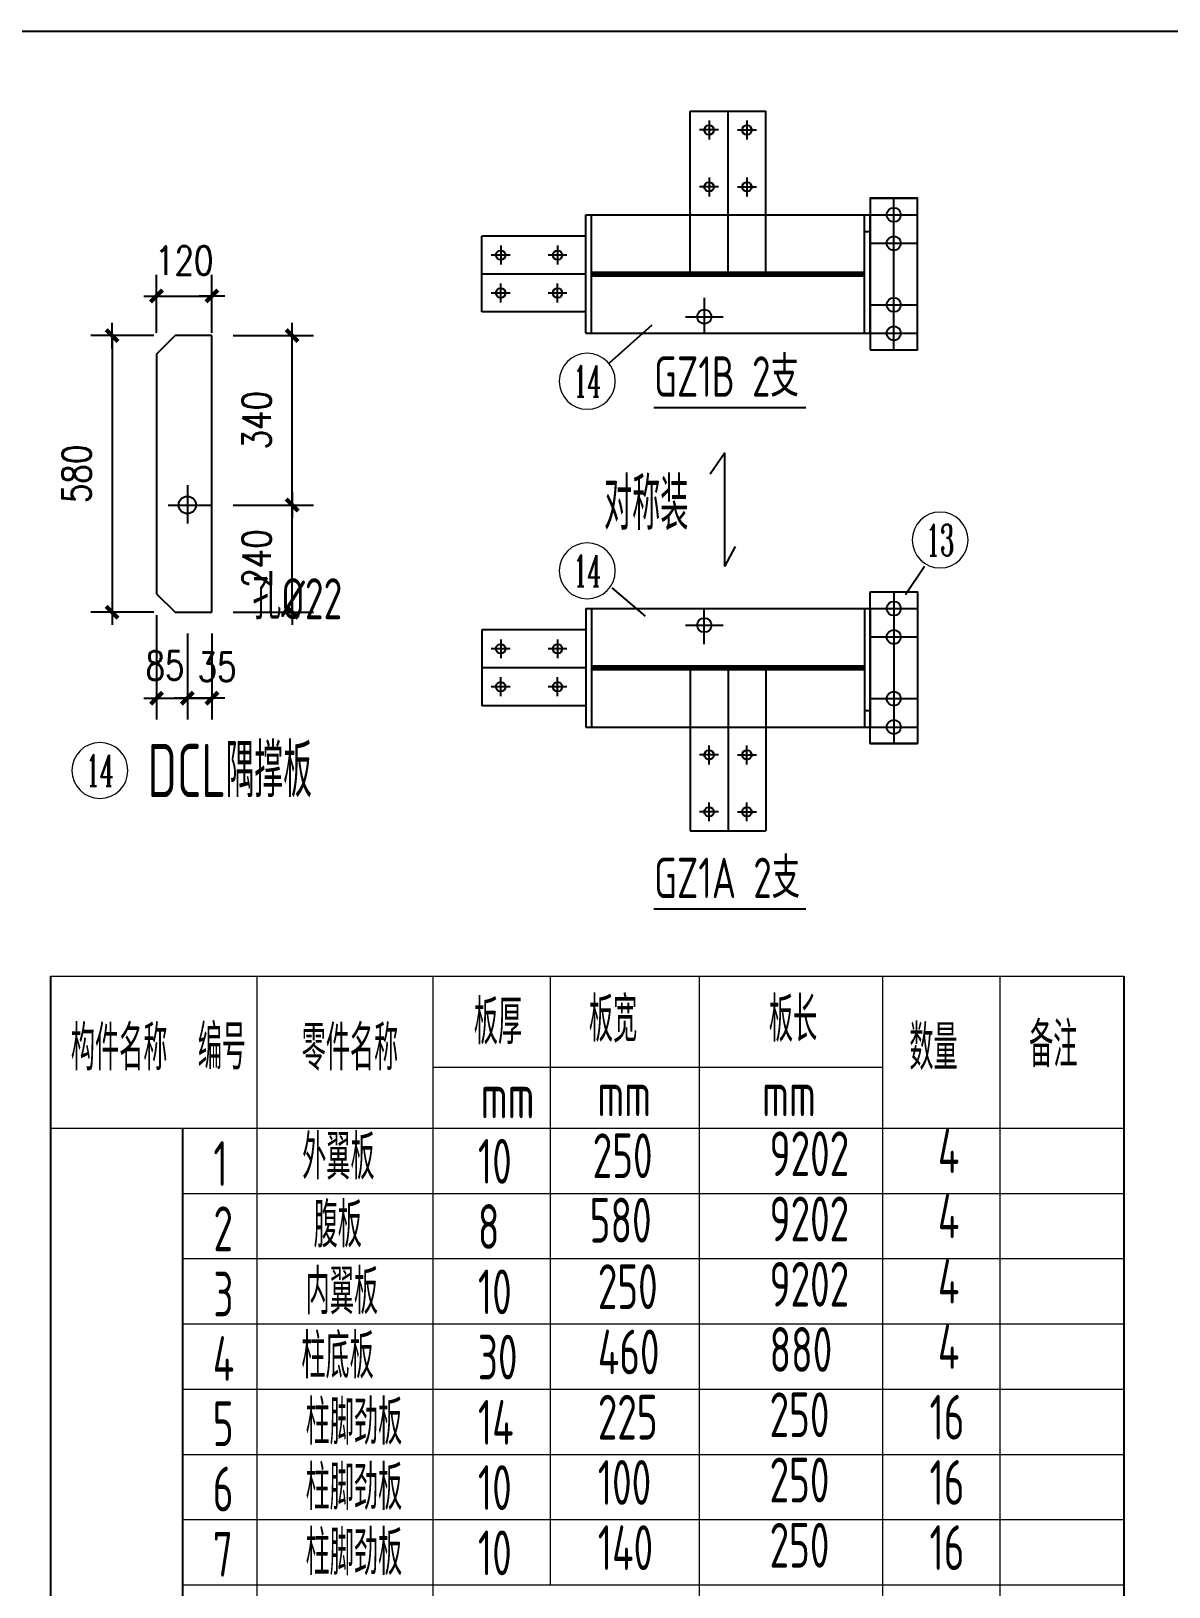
# Model space of a CAD drawing. Header units: millimetres. Extents: x 2451220 to 4527627, y -5186613 to -1639140.
# Drawn here: x 2494977 to 2499782, y -1704867 to -1698301 of the extents above; entities that cross this region are included whole.
import ezdxf
from ezdxf.enums import TextEntityAlignment as Align

# ---------------------------------------------------------------- set-up
doc = ezdxf.new("R2010")
doc.units = ezdxf.units.MM
doc.header["$LTSCALE"] = 1000
doc.header["$PDMODE"] = 34
doc.layers.add('钢架', color=7, linetype='Continuous', lineweight=25)
doc.styles.add('COMPLEX', font='COMPLEX')
doc.styles.add('DIM_FONT', font='simplex.shx', dxfattribs={"width": 0.8, "bigfont": 'hztxt.shx'})
doc.styles.add('hz', font='gbenor.shx', dxfattribs={"width": 0.75, "height": 100, "bigfont": 'gbcbig.shx'})
doc.styles.add('TSSD_Label', font='Tssdeng.shx', dxfattribs={"width": 0.7, "bigfont": 'hztxt.shx'})
doc.dimstyles.new('WGH(2)', dxfattribs={"dimscale": 1.2, "dimtxt": 100, "dimasz": 0.5, "dimexe": 75, "dimexo": 75, "dimgap": 75, "dimtad": 1, "dimdec": 0, "dimlfac": 0.5, "dimzin": 0, "dimdsep": 46, "dimtxsty": 'DIM_FONT', "dimblk1": '_DIMX', "dimblk2": '_DIMX', "dimsah": 1, "dimcen": 0.09, "dimclrd": 3, "dimclre": 3, "dimclrt": 7, "dimadec": 0, "dimazin": 0, "dimtfac": 1, "dimtdec": 0, "dimtix": 1, "dimtmove": 2, "dimatfit": 3, "dimldrblk": '_DIMX', "dimfxl": 1, "dimtolj": 1, "dimtzin": 0, "dimarcsym": 0})

# ---------------------------------------------------------------- blocks, each defined once
blk = doc.blocks.new('轴线标号')
at = {"lineweight": 13}
blk.add_circle((0, 0), 0.5, dxfattribs=at)
at = {"layer": '钢架', "lineweight": 13, "style": 'COMPLEX', "width": 1.041667}
blk.add_attdef('A', text='', height=0.56, dxfattribs=at).set_placement((-0.25, -0.28), (0.25, -0.28), align=Align.FIT)
blk = doc.blocks.new('_DIMX')
blk.add_line((-150, 0), (150, 0))
at = {"const_width": 50}
blk.add_lwpolyline([(-70, -70), (70, 70)], dxfattribs=at)
blk = doc.blocks.new('*D386')
at = {"color": 3, "lineweight": -2}
for p, q in [((2495494.8, -1699585.6), (2495229.2, -1699585.6)), ((2495319.2, -1699585.9), (2495319.2, -1700752.7)), ((2495494.8, -1700753), (2495229.2, -1700753))]:
    blk.add_line(p, q, dxfattribs=at)
at = {"layer": 'Defpoints', "color": 0}
for p in [(2495584.8, -1699585.6), (2495319.2, -1700753), (2495584.8, -1700753)]:
    blk.add_point(p, dxfattribs=at)
at = {"color": 3, "lineweight": -2, "xscale": 0.36, "yscale": 0.36, "zscale": 0.36}
for p, rotation in [((2495319.2, -1699585.6), 90), ((2495319.2, -1700753), 270)]:
    blk.add_blockref('_DIMX', p, dxfattribs=dict(at, rotation=rotation))
at = {"color": 7, "insert": (2495169.2, -1700169.3), "char_height": 120, "attachment_point": 5, "rotation": 90, "style": 'DIM_FONT'}
blk.add_mtext('\\A1;580', dxfattribs=at)
blk = doc.blocks.new('*D1848')
at = {"color": 3, "lineweight": -2}
for p, q in [((2495506.8, -1699573.6), (2495506.8, -1699328.6)), ((2495740.8, -1699573.6), (2495740.8, -1699328.6)), ((2495506.5, -1699418.6), (2495506.1, -1699418.6)), ((2495506.8, -1699418.6), (2495740.8, -1699418.6)), ((2495741.2, -1699418.6), (2495741.6, -1699418.6))]:
    blk.add_line(p, q, dxfattribs=at)
at = {"layer": 'Defpoints', "color": 0}
for p in [(2495740.8, -1699418.6), (2495506.8, -1699663.6), (2495740.8, -1699663.6)]:
    blk.add_point(p, dxfattribs=at)
at = {"color": 3, "lineweight": -2, "xscale": 0.36, "yscale": 0.36, "zscale": 0.36}
blk.add_blockref('_DIMX', (2495506.8, -1699418.6), dxfattribs=at)
at = {"color": 3, "lineweight": -2, "xscale": 0.36, "yscale": 0.36, "zscale": 0.36, "rotation": 180}
blk.add_blockref('_DIMX', (2495740.8, -1699418.6), dxfattribs=at)
at = {"color": 7, "insert": (2495623.8, -1699268.6), "char_height": 120, "attachment_point": 5, "style": 'DIM_FONT'}
blk.add_mtext('\\A1;120', dxfattribs=at)
blk = doc.blocks.new('*D1849')
at = {"color": 3, "lineweight": -2}
for p, q in [((2495506.8, -1700765), (2495506.8, -1701206)), ((2495636.8, -1700843), (2495636.8, -1701206)), ((2495506.5, -1701116), (2495506.1, -1701116)), ((2495506.8, -1701116), (2495636.8, -1701116)), ((2495637.2, -1701116), (2495637.6, -1701116))]:
    blk.add_line(p, q, dxfattribs=at)
at = {"layer": 'Defpoints', "color": 0}
for p in [(2495506.8, -1700675), (2495636.8, -1700753), (2495636.8, -1701116)]:
    blk.add_point(p, dxfattribs=at)
at = {"color": 3, "lineweight": -2, "xscale": 0.36, "yscale": 0.36, "zscale": 0.36}
blk.add_blockref('_DIMX', (2495506.8, -1701116), dxfattribs=at)
at = {"color": 3, "lineweight": -2, "xscale": 0.36, "yscale": 0.36, "zscale": 0.36, "rotation": 180}
blk.add_blockref('_DIMX', (2495636.8, -1701116), dxfattribs=at)
at = {"color": 7, "insert": (2495542.2, -1700978.2), "char_height": 120, "attachment_point": 5, "style": 'DIM_FONT'}
blk.add_mtext('\\A1;85', dxfattribs=at)
blk = doc.blocks.new('*D387')
at = {"color": 3, "lineweight": -2}
for p, q in [((2495636.8, -1700843), (2495636.8, -1701206)), ((2495740.8, -1700843), (2495740.8, -1701206)), ((2495636.5, -1701116), (2495636.1, -1701116)), ((2495636.8, -1701116), (2495740.8, -1701116)), ((2495741.2, -1701116), (2495741.6, -1701116))]:
    blk.add_line(p, q, dxfattribs=at)
at = {"layer": 'Defpoints', "color": 0}
for p in [(2495636.8, -1700753), (2495740.8, -1700753), (2495740.8, -1701116)]:
    blk.add_point(p, dxfattribs=at)
at = {"color": 3, "lineweight": -2, "xscale": 0.36, "yscale": 0.36, "zscale": 0.36}
blk.add_blockref('_DIMX', (2495636.8, -1701116), dxfattribs=at)
at = {"color": 3, "lineweight": -2, "xscale": 0.36, "yscale": 0.36, "zscale": 0.36, "rotation": 180}
blk.add_blockref('_DIMX', (2495740.8, -1701116), dxfattribs=at)
at = {"color": 7, "insert": (2495762.5, -1700983.7), "char_height": 120, "attachment_point": 5, "style": 'DIM_FONT'}
blk.add_mtext('\\A1;35', dxfattribs=at)
blk = doc.blocks.new('*D1850')
at = {"color": 3, "lineweight": -2}
for p, q in [((2495830.8, -1700300.7), (2496169.2, -1700300.7)), ((2496079.2, -1700752.7), (2496079.2, -1700301.1)), ((2495830.8, -1700753), (2496169.2, -1700753))]:
    blk.add_line(p, q, dxfattribs=at)
at = {"layer": 'Defpoints', "color": 0}
for p in [(2495740.8, -1700300.7), (2496079.2, -1700300.7), (2495740.8, -1700753)]:
    blk.add_point(p, dxfattribs=at)
at = {"color": 3, "lineweight": -2, "xscale": 0.36, "yscale": 0.36, "zscale": 0.36}
for p, rotation in [((2496079.2, -1700300.7), 90), ((2496079.2, -1700753), 270)]:
    blk.add_blockref('_DIMX', p, dxfattribs=dict(at, rotation=rotation))
at = {"color": 7, "insert": (2495929.2, -1700526.9), "char_height": 120, "attachment_point": 5, "rotation": 90, "style": 'DIM_FONT'}
blk.add_mtext('\\A1;240', dxfattribs=at)
blk = doc.blocks.new('*D1851')
at = {"color": 3, "lineweight": -2}
for p, q in [((2495830.8, -1699585.6), (2496169.2, -1699585.6)), ((2496079.2, -1700300.4), (2496079.2, -1699585.9)), ((2495830.8, -1700300.7), (2496169.2, -1700300.7))]:
    blk.add_line(p, q, dxfattribs=at)
at = {"layer": 'Defpoints', "color": 0}
for p in [(2495740.8, -1699585.6), (2496079.2, -1699585.6), (2495740.8, -1700300.7)]:
    blk.add_point(p, dxfattribs=at)
at = {"color": 3, "lineweight": -2, "xscale": 0.36, "yscale": 0.36, "zscale": 0.36}
for p, rotation in [((2496079.2, -1699585.6), 90), ((2496079.2, -1700300.7), 270)]:
    blk.add_blockref('_DIMX', p, dxfattribs=dict(at, rotation=rotation))
at = {"color": 7, "insert": (2495929.2, -1699943.1), "char_height": 120, "attachment_point": 5, "rotation": 90, "style": 'DIM_FONT'}
blk.add_mtext('\\A1;340', dxfattribs=at)

msp = doc.modelspace()

# ---------------------------------------------------------------- linework, layer by layer
for p, q in [((2497760.1, -1699317.9), (2497760.1, -1698637.9)), ((2497760.1, -1698637.9), (2498080.1, -1698637.9)), ((2497840.1, -1698677.9), (2497840.1, -1698757.9)), ((2497920.1, -1699317.9), (2497920.1, -1698637.9)), ((2498000.1, -1698677.9), (2498000.1, -1698757.9)), ((2498080.1, -1699317.9), (2498080.1, -1698637.9)), ((2497880.1, -1698717.9), (2497800.1, -1698717.9)), ((2497960.1, -1698717.9), (2498040.1, -1698717.9)), ((2497840.1, -1698917.9), (2497840.1, -1698997.9)), ((2498000.1, -1698917.9), (2498000.1, -1698997.9)), ((2497880.1, -1698957.9), (2497800.1, -1698957.9)), ((2497960.1, -1698957.9), (2498040.1, -1698957.9)), ((2498520.1, -1699005.9), (2498720.1, -1699005.9)), ((2498620.1, -1699645.9), (2498620.1, -1699005.9)), ((2497320.1, -1699575.9), (2497320.1, -1699075.9)), ((2497320.1, -1699075.9), (2498520.1, -1699075.9)), ((2497344.1, -1699575.9), (2497344.1, -1699075.9)), ((2498496.1, -1699575.9), (2498496.1, -1699075.9)), ((2498520.1, -1699575.9), (2498520.1, -1699075.9)), ((2498520.1, -1699075.9), (2498720.1, -1699075.9)), ((2498720.1, -1699575.9), (2498720.1, -1699075.9)), ((2498496.1, -1699145.9), (2498520.1, -1699145.9)), ((2496880.1, -1699485.9), (2496880.1, -1699165.9)), ((2497320.1, -1699165.9), (2496880.1, -1699165.9)), ((2496960.1, -1699205.9), (2496960.1, -1699285.9)), ((2497200.1, -1699205.9), (2497200.1, -1699285.9)), ((2498520.1, -1699195.9), (2498720.1, -1699195.9)), ((2497000.1, -1699245.9), (2496920.1, -1699245.9)), ((2497240.1, -1699245.9), (2497160.1, -1699245.9)), ((2497320.1, -1699325.9), (2496880.1, -1699325.9)), ((2497344.1, -1699317.9), (2498496.1, -1699317.9)), ((2497344.1, -1699325.9), (2498496.1, -1699325.9)), ((2497344.1, -1699333.9), (2498496.1, -1699333.9)), ((2497000.1, -1699405.9), (2496920.1, -1699405.9)), ((2496960.1, -1699445.9), (2496960.1, -1699365.9)), ((2497240.1, -1699405.9), (2497160.1, -1699405.9)), ((2497200.1, -1699445.9), (2497200.1, -1699365.9)), ((2497820.1, -1699425.9), (2497820.1, -1699575.9)), ((2498520.1, -1699455.9), (2498720.1, -1699455.9)), ((2497320.1, -1699485.9), (2496880.1, -1699485.9)), ((2497419.8, -1699700.2), (2497599.8, -1699540.2)), ((2497740.1, -1699505.9), (2497900.1, -1699505.9)), ((2497320.1, -1699575.9), (2498520.1, -1699575.9)), ((2498520.1, -1699575.9), (2498720.1, -1699575.9)), ((2498520.1, -1699575.9), (2498720.1, -1699575.9)), ((2498520.1, -1699645.9), (2498720.1, -1699645.9)), ((2497606.3, -1699889.5), (2498249.2, -1699889.5)), ((2498749.8, -1700560.2), (2498669.8, -1700680.2)), ((2497429.8, -1700650.2), (2497569.8, -1700770.2)), ((2498520.1, -1700667.6), (2498720.1, -1700667.6)), ((2498620.1, -1700667.6), (2498620.1, -1701307.6)), ((2497320.1, -1700737.6), (2497320.1, -1701237.6)), ((2497320.1, -1700737.6), (2498520.1, -1700737.6)), ((2497344.1, -1700737.6), (2497344.1, -1701237.6)), ((2497820.1, -1700887.6), (2497820.1, -1700737.6)), ((2498496.1, -1700737.6), (2498496.1, -1701237.6)), ((2498520.1, -1700737.6), (2498520.1, -1701237.6)), ((2498520.1, -1700737.6), (2498720.1, -1700737.6)), ((2498520.1, -1700737.6), (2498720.1, -1700737.6)), ((2498720.1, -1700737.6), (2498720.1, -1701237.6)), ((2496880.1, -1700827.6), (2496880.1, -1701147.6)), ((2497320.1, -1700827.6), (2496880.1, -1700827.6)), ((2497740.1, -1700807.6), (2497900.1, -1700807.6)), ((2497000.1, -1700907.6), (2496920.1, -1700907.6)), ((2496960.1, -1700867.6), (2496960.1, -1700947.6)), ((2497240.1, -1700907.6), (2497160.1, -1700907.6)), ((2497200.1, -1700867.6), (2497200.1, -1700947.6)), ((2498520.1, -1700857.6), (2498720.1, -1700857.6)), ((2497344.1, -1700979.6), (2498496.1, -1700979.6)), ((2497320.1, -1700987.6), (2496880.1, -1700987.6)), ((2496960.1, -1701107.6), (2496960.1, -1701027.6)), ((2497200.1, -1701107.6), (2497200.1, -1701027.6)), ((2497344.1, -1700987.6), (2498496.1, -1700987.6)), ((2497344.1, -1700995.6), (2498496.1, -1700995.6)), ((2497760.1, -1700995.6), (2497760.1, -1701675.6)), ((2497920.1, -1700995.6), (2497920.1, -1701675.6)), ((2498080.1, -1700995.6), (2498080.1, -1701675.6)), ((2497000.1, -1701067.6), (2496920.1, -1701067.6)), ((2497240.1, -1701067.6), (2497160.1, -1701067.6)), ((2497320.1, -1701147.6), (2496880.1, -1701147.6)), ((2498496.1, -1701167.6), (2498520.1, -1701167.6)), ((2498520.1, -1701117.6), (2498720.1, -1701117.6)), ((2497320.1, -1701237.6), (2498520.1, -1701237.6)), ((2498520.1, -1701237.6), (2498720.1, -1701237.6)), ((2498520.1, -1701307.6), (2498720.1, -1701307.6)), ((2497880.1, -1701355.6), (2497800.1, -1701355.6)), ((2497840.1, -1701395.6), (2497840.1, -1701315.6)), ((2497960.1, -1701355.6), (2498040.1, -1701355.6)), ((2498000.1, -1701395.6), (2498000.1, -1701315.6)), ((2497840.1, -1701635.6), (2497840.1, -1701555.6)), ((2498000.1, -1701635.6), (2498000.1, -1701555.6)), ((2497880.1, -1701595.6), (2497800.1, -1701595.6)), ((2497960.1, -1701595.6), (2498040.1, -1701595.6)), ((2497760.1, -1701675.6), (2498080.1, -1701675.6)), ((2497606.3, -1702005.5), (2498249.2, -1702005.5)), ((2499592, -1702289.8), (2499592, -1710337.6))]:
    msp.add_line(p, q)
at = {"color": 0}
for p, q in [((2495506.8, -1699663.6), (2495584.8, -1699585.6)), ((2495740.8, -1699585.6), (2495584.8, -1699585.6)), ((2495740.8, -1700753), (2495740.8, -1699585.6)), ((2495506.8, -1699663.6), (2495506.8, -1700675)), ((2495636.8, -1700216.9), (2495636.8, -1700379.3)), ((2495555.8, -1700300.7), (2495740.8, -1700300.7)), ((2495506.8, -1700675), (2495584.8, -1700753)), ((2495584.8, -1700753), (2495740.8, -1700753))]:
    msp.add_line(p, q, dxfattribs=at)
at = {"color": 1}
for p, q in [((2497906.6, -1700079.8), (2497844.6, -1700170.7)), ((2497906.6, -1700560), (2497906.6, -1700079.8)), ((2497906.6, -1700560), (2497951.8, -1700475.7)), ((2495058.8, -1702289.8), (2495058.8, -1710337.6)), ((2495617.8, -1710337.6), (2495617.8, -1702930.5))]:
    msp.add_line(p, q, dxfattribs=at)
for points in [[(2499972, -1711257.5), (2483552.7, -1711257.5), (2483552.7, -1698300.6), (2499972, -1698300.6)], [(2498520.1, -1699645.9), (2498720.1, -1699645.9), (2498720.1, -1699005.9), (2498520.1, -1699005.9)], [(2498520.1, -1700667.6), (2498720.1, -1700667.6), (2498720.1, -1701307.6), (2498520.1, -1701307.6)]]:
    msp.add_lwpolyline(points, close=True)
for centre, radius in [((2497840.1, -1698717.9), 20), ((2498000.1, -1698717.9), 20), ((2497840.1, -1698957.9), 20), ((2498000.1, -1698957.9), 20), ((2498620.1, -1699075.9), 30), ((2498620.1, -1699195.9), 30), ((2496960.1, -1699245.9), 20), ((2497200.1, -1699245.9), 20), ((2496960.1, -1699405.9), 20), ((2497200.1, -1699405.9), 20), ((2497820.1, -1699505.9), 30), ((2498620.1, -1699455.9), 30), ((2498620.1, -1699575.9), 30), ((2498620.1, -1700737.6), 30), ((2497820.1, -1700807.6), 30), ((2498620.1, -1700857.6), 30), ((2496960.1, -1700907.6), 20), ((2497200.1, -1700907.6), 20), ((2496960.1, -1701067.6), 20), ((2497200.1, -1701067.6), 20), ((2498620.1, -1701117.6), 30), ((2498620.1, -1701237.6), 30), ((2497840.1, -1701355.6), 20), ((2498000.1, -1701355.6), 20), ((2497840.1, -1701595.6), 20), ((2498000.1, -1701595.6), 20)]:
    msp.add_circle(centre, radius)
at = {"color": 0}
msp.add_circle((2495636.8, -1700300.7), 36.4, dxfattribs=at)
at = {"layer": '钢架', "lineweight": 13}
for p, q in [((2495058.8, -1702289.8), (2499592, -1702289.8)), ((2495929.8, -1702289.8), (2495929.8, -1709737.8)), ((2496673.4, -1702289.8), (2496673.4, -1707943.7)), ((2497169.3, -1702289.8), (2497169.3, -1704858.8)), ((2497798.8, -1702289.8), (2497798.8, -1708221.8)), ((2498572.8, -1702289.8), (2498572.8, -1709737.8)), ((2499068, -1702289.8), (2499068, -1709737.8)), ((2496673.4, -1702673), (2498572.8, -1702673)), ((2495058.8, -1702930.5), (2499592, -1702930.5)), ((2495617.8, -1703206), (2499592, -1703206)), ((2495617.8, -1703481.4), (2499592, -1703481.4)), ((2495617.8, -1703756.8), (2499592, -1703756.8)), ((2495617.8, -1703756.8), (2499592, -1703756.8)), ((2495617.8, -1704032.2), (2499592, -1704032.2)), ((2495617.8, -1704307.7), (2499592, -1704307.7)), ((2495617.8, -1704583.1), (2499592, -1704583.1)), ((2495617.8, -1704858.5), (2499592, -1704858.5))]:
    msp.add_line(p, q, dxfattribs=at)

# ---------------------------------------------------------------- block references
ref = msp.add_blockref('轴线标号', (2497325.8, -1699778.4), dxfattribs=dict(xscale=-236.1316046467982, yscale=236.1316046467982, zscale=236.1316046469508))
ref.add_attrib('A', '14', dxfattribs={"layer": '钢架', "lineweight": 13, "height": 132.23, "style": 'COMPLEX', "width": 0.604839}).set_placement((2497266.8, -1699844.5), (2497384.9, -1699844.5), align=Align.FIT)
ref = msp.add_blockref('轴线标号', (2498815.8, -1700448.4), dxfattribs=dict(xscale=-236.1316046467982, yscale=236.1316046467982, zscale=236.1316046469508))
ref.add_attrib('A', '13', dxfattribs={"layer": '钢架', "lineweight": 13, "height": 132.23, "style": 'COMPLEX', "width": 0.646552}).set_placement((2498756.8, -1700514.5), (2498874.9, -1700514.5), align=Align.FIT)
ref = msp.add_blockref('轴线标号', (2497325.8, -1700578.4), dxfattribs=dict(xscale=-236.1316046467982, yscale=236.1316046467982, zscale=236.1316046469508))
ref.add_attrib('A', '14', dxfattribs={"layer": '钢架', "lineweight": 13, "height": 132.23, "style": 'COMPLEX', "width": 0.604839}).set_placement((2497266.8, -1700644.5), (2497384.9, -1700644.5), align=Align.FIT)
ref = msp.add_blockref('轴线标号', (2495267.7, -1701421.1), dxfattribs=dict(xscale=-236.1316046467982, yscale=236.1316046467982, zscale=236.1316046469508))
ref.add_attrib('A', '14', dxfattribs={"layer": '钢架', "lineweight": 13, "height": 132.23, "style": 'COMPLEX', "width": 0.604839}).set_placement((2495208.7, -1701487.2), (2495326.7, -1701487.2), align=Align.FIT)

# ---------------------------------------------------------------- texts
at = {"color": 0, "style": 'TSSD_Label', "width": 0.7}
for s, p in [('GZ1B 2支', (2497607.9, -1699843.8)), ('GZ1A 2支', (2497607.9, -1701959.8))]:
    msp.add_text(s, height=170.7, dxfattribs=at).set_placement(p)
msp.add_text('孔%%C22', height=173.11, dxfattribs=at).set_placement((2496291.1, -1700834.7), align=Align.BOTTOM_RIGHT)
at = {"layer": '钢架', "lineweight": 13, "style": 'hz'}
for s, insert, char_height, width, attachment_point in [('对称装', (2497396.3, -1700407.1), 220.32, 902.923, 7), ('  DCL隅撑板', (2495286.2, -1701308.9), 224.64, 920.627, 1), ('板宽', (2497332.6, -1702377.3), 188.86, 774.007, 1), ('板长', (2498092.9, -1702377.3), 188.86, 774.007, 1), ('板厚', (2496846.8, -1702388), 188.86, 774.007, 1), ('构件名称', (2495145, -1702497.6), 188.86, 774.007, 1), ('编号', (2495681, -1702494.2), 188.86, 774.007, 1), ('零件名称', (2496119.7, -1702497.6), 188.86, 774.007, 1), ('数量', (2498686.1, -1702496), 188.86, 774.007, 1), ('备注', (2499191.8, -1702484), 188.86, 774.007, 1), ('mm', (2496875.9, -1702700.6), 188.86, 774.007, 1), ('mm', (2497368.3, -1702691.7), 188.86, 774.007, 1), ('mm', (2498064, -1702691.7), 188.86, 774.007, 1), ('外翼板', (2496121.8, -1702958.6), 188.86, 774.007, 1), ('\\pi400,t600;    250', (2496641.3, -1702952.7), 188.863, 1172.138, 1), ('\\pi400,t600;    9202', (2497388.2, -1702944.2), 188.863, 1172.138, 1), ('\\pi400,t600;    4', (2498099.1, -1702931.4), 188.863, 1172.138, 1), ('1', (2495747, -1702985.6), 188.9, 774.007, 1), ('\\pi400,t600;    10', (2496156.5, -1702976.3), 188.863, 1172.138, 1), ('\\pi400,t600;    4', (2498099.1, -1703206.8), 188.863, 1172.138, 1), ('2', (2495747, -1703261), 188.9, 774.007, 1), ('腹板', (2496170, -1703245.1), 188.86, 774.007, 1), ('\\pi400,t600;    8', (2496156.5, -1703251.7), 188.863, 1172.138, 1), ('\\pi400,t600;    580', (2496628.6, -1703224.8), 188.863, 1172.138, 1), ('\\pi400,t600;    9202', (2497388.2, -1703219.6), 188.863, 1172.138, 1), ('3', (2495747, -1703536.5), 188.9, 774.007, 1), ('内翼板', (2496136.3, -1703526.9), 188.86, 774.007, 1), ('\\pi400,t600;    10', (2496156.5, -1703527.2), 188.863, 1172.138, 1), ('\\pi400,t600;    250', (2496662.9, -1703505.3), 188.863, 1172.138, 1), ('\\pi400,t600;    9202', (2497388.2, -1703495), 188.863, 1172.138, 1), ('\\pi400,t600;    4', (2498099.1, -1703482.2), 188.863, 1172.138, 1), ('4', (2495744.3, -1703808.5), 188.9, 774.007, 1), ('柱底板', (2496118.3, -1703798.1), 188.86, 774.007, 1), ('\\pi400,t600;    30', (2496156.5, -1703802.6), 188.863, 1172.138, 1), ('\\pi400,t600;    460', (2496662.9, -1703780.7), 188.863, 1172.138, 1), ('\\pi400,t600;    880', (2497388.2, -1703770.5), 188.863, 1172.138, 1), ('\\pi400,t600;    4', (2498099.1, -1703757.7), 188.863, 1172.138, 1), ('柱脚劲板', (2496136.3, -1704077.7), 188.86, 774.007, 1), ('\\pi400,t600;    225', (2496662.9, -1704056.2), 188.863, 1172.138, 1), ('\\pi400,t600;    250', (2497388.2, -1704045.9), 188.863, 1172.138, 1), ('\\pi400,t600;   16', (2498140.5, -1704056.1), 188.863, 1172.138, 1), ('5', (2495744.3, -1704083.9), 188.9, 774.007, 1), ('\\pi400,t600;    14', (2496156.5, -1704078), 188.863, 1172.138, 1), ('柱脚劲板', (2496136.3, -1704353.1), 188.86, 774.007, 1), ('\\pi400,t600;    100', (2496662.9, -1704331.6), 188.863, 1172.138, 1), ('\\pi400,t600;    250', (2497388.2, -1704321.3), 188.863, 1172.138, 1), ('\\pi400,t600;   16', (2498140.5, -1704331.6), 188.863, 1172.138, 1), ('6', (2495744.3, -1704359.4), 188.9, 774.007, 1), ('\\pi400,t600;    10', (2496156.5, -1704353.4), 188.863, 1172.138, 1), ('\\pi400,t600;    250', (2497388.2, -1704596.7), 188.863, 1172.138, 1), ('7', (2495744.3, -1704634.8), 188.9, 774.007, 1), ('柱脚劲板', (2496136.3, -1704628.6), 188.86, 774.007, 1), ('\\pi400,t600;    10', (2496156.5, -1704628.9), 188.863, 1172.138, 1), ('\\pi400,t600;    140', (2496662.9, -1704607), 188.863, 1172.138, 1), ('\\pi400,t600;   16', (2498140.5, -1704607), 188.863, 1172.138, 1)]:
    msp.add_mtext(s, dxfattribs=dict(at, insert=insert, char_height=char_height, width=width, attachment_point=attachment_point))

# ---------------------------------------------------------------- dimensions: what is measured, and where the dimension line sits
at = {"color": 0}
dim = msp.add_linear_dim(base=(2495740.8, -1699418.6), p1=(2495506.8, -1699663.6), p2=(2495740.8, -1699663.6), text='120', dimstyle='WGH(2)', override={"dimasz": 0.3}, dxfattribs=at)
dim.commit()
dim.dimension.update_dxf_attribs({"geometry": '*D1848', "text_midpoint": (2495623.8, -1699268.6)})
for base, p1, p2, text, override, picture, middle in [((2495319.2, -1700753), (2495584.8, -1699585.6), (2495584.8, -1700753), '580', {"dimtxt": 100, "dimasz": 0.3}, '*D386', (2495169.2, -1700169.3)), ((2496079.2, -1699585.6), (2495740.8, -1700300.7), (2495740.8, -1699585.6), '340', {"dimasz": 0.3}, '*D1851', (2495929.2, -1699943.1)), ((2496079.2, -1700300.7), (2495740.8, -1700753), (2495740.8, -1700300.7), '240', {"dimasz": 0.3}, '*D1850', (2495929.2, -1700526.9))]:
    dim = msp.add_linear_dim(base=base, p1=p1, p2=p2, angle=90, text=text, dimstyle='WGH(2)', override=override, dxfattribs=at)
    dim.commit()
    dim.dimension.update_dxf_attribs({"geometry": picture, "text_midpoint": middle})
for base, p1, p2, text, picture, middle in [((2495636.8, -1701116), (2495506.8, -1700675), (2495636.8, -1700753), '85', '*D1849', (2495542.2, -1700978.2)), ((2495740.8, -1701116), (2495636.8, -1700753), (2495740.8, -1700753), '35', '*D387', (2495762.5, -1700983.7))]:
    dim = msp.add_linear_dim(base=base, p1=p1, p2=p2, text=text, dimstyle='WGH(2)', override={"dimasz": 0.3}, dxfattribs=at)
    dim.commit()
    dim.dimension.update_dxf_attribs({"geometry": picture, "text_midpoint": middle, "dimtype": 160})

doc.saveas('drawing.dxf')
